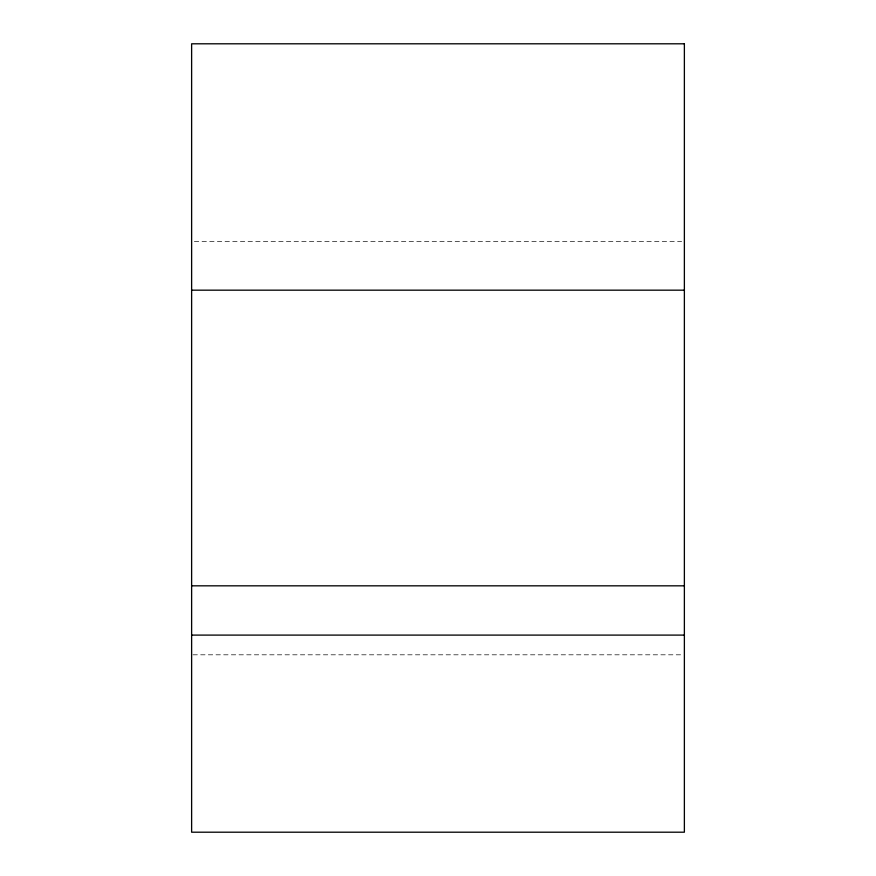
<?xml version="1.0" encoding="UTF-8"?>
<svg xmlns="http://www.w3.org/2000/svg" width="876" height="876" viewBox="0 0 876 876"><rect width="100%" height="100%" fill="white"/><g stroke="black" fill="none" stroke-linecap="round" stroke-linejoin="round"><path stroke-width="0.66" stroke-dasharray="4.38 3.29" d="M194.362 241.415L681.637 241.415M192.994 654.81L681.637 654.81"/><path stroke-width="1.31" d="M191.625 290.175L684.375 290.175M191.625 585.825L684.375 585.825M191.625 635.1L684.375 635.1M684.375 43.8L191.625 43.8L191.625 832.2L684.375 832.2L684.375 43.8"/></g></svg>
